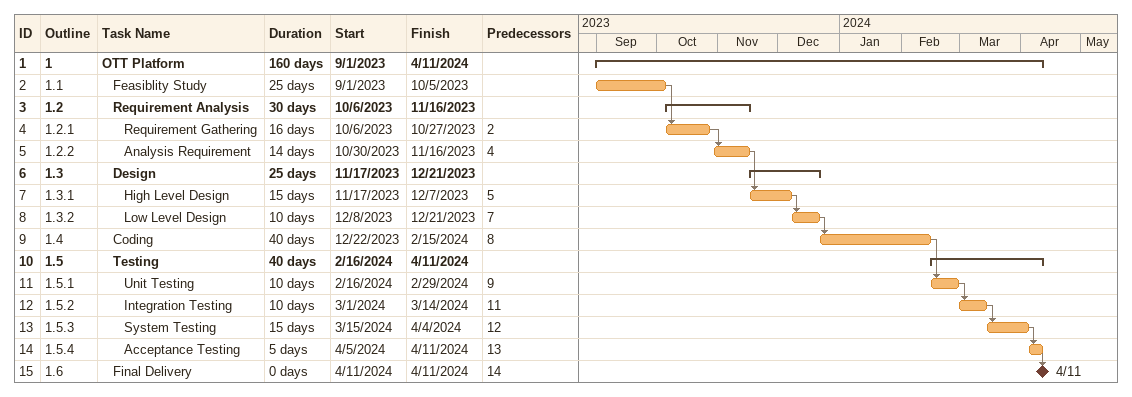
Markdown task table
| ID | WBS | Task | Duration | Start | Finish | Predecessors |
|---|---|---|---|---|---|---|
| 1 | 1 | **OTT Platform** | 160d | 2023-09-01 | 2024-04-11 |  |
| 2 | 1.1 | Feasiblity Study | 25d | 2023-09-01 | 2023-10-05 |  |
| 3 | 1.2 | **Requirement Analysis** | 30d | 2023-10-06 | 2023-11-16 |  |
| 4 | 1.2.1 | Requirement Gathering | 16d | 2023-10-06 | 2023-10-27 | 2 |
| 5 | 1.2.2 | Analysis Requirement | 14d | 2023-10-30 | 2023-11-16 | 4 |
| 6 | 1.3 | **Design** | 25d | 2023-11-17 | 2023-12-21 |  |
| 7 | 1.3.1 | High Level Design | 15d | 2023-11-17 | 2023-12-07 | 5 |
| 8 | 1.3.2 | Low Level Design | 10d | 2023-12-08 | 2023-12-21 | 7 |
| 9 | 1.4 | Coding | 40d | 2023-12-22 | 2024-02-15 | 8 |
| 10 | 1.5 | **Testing** | 40d | 2024-02-16 | 2024-04-11 |  |
| 11 | 1.5.1 | Unit Testing | 10d | 2024-02-16 | 2024-02-29 | 9 |
| 12 | 1.5.2 | Integration Testing | 10d | 2024-03-01 | 2024-03-14 | 11 |
| 13 | 1.5.3 | System Testing | 15d | 2024-03-15 | 2024-04-04 | 12 |
| 14 | 1.5.4 | Acceptance Testing | 5d | 2024-04-05 | 2024-04-11 | 13 |
| 15 | 1.6 | Final Delivery | 0d | 2024-04-11 | 2024-04-11 | 14 |
